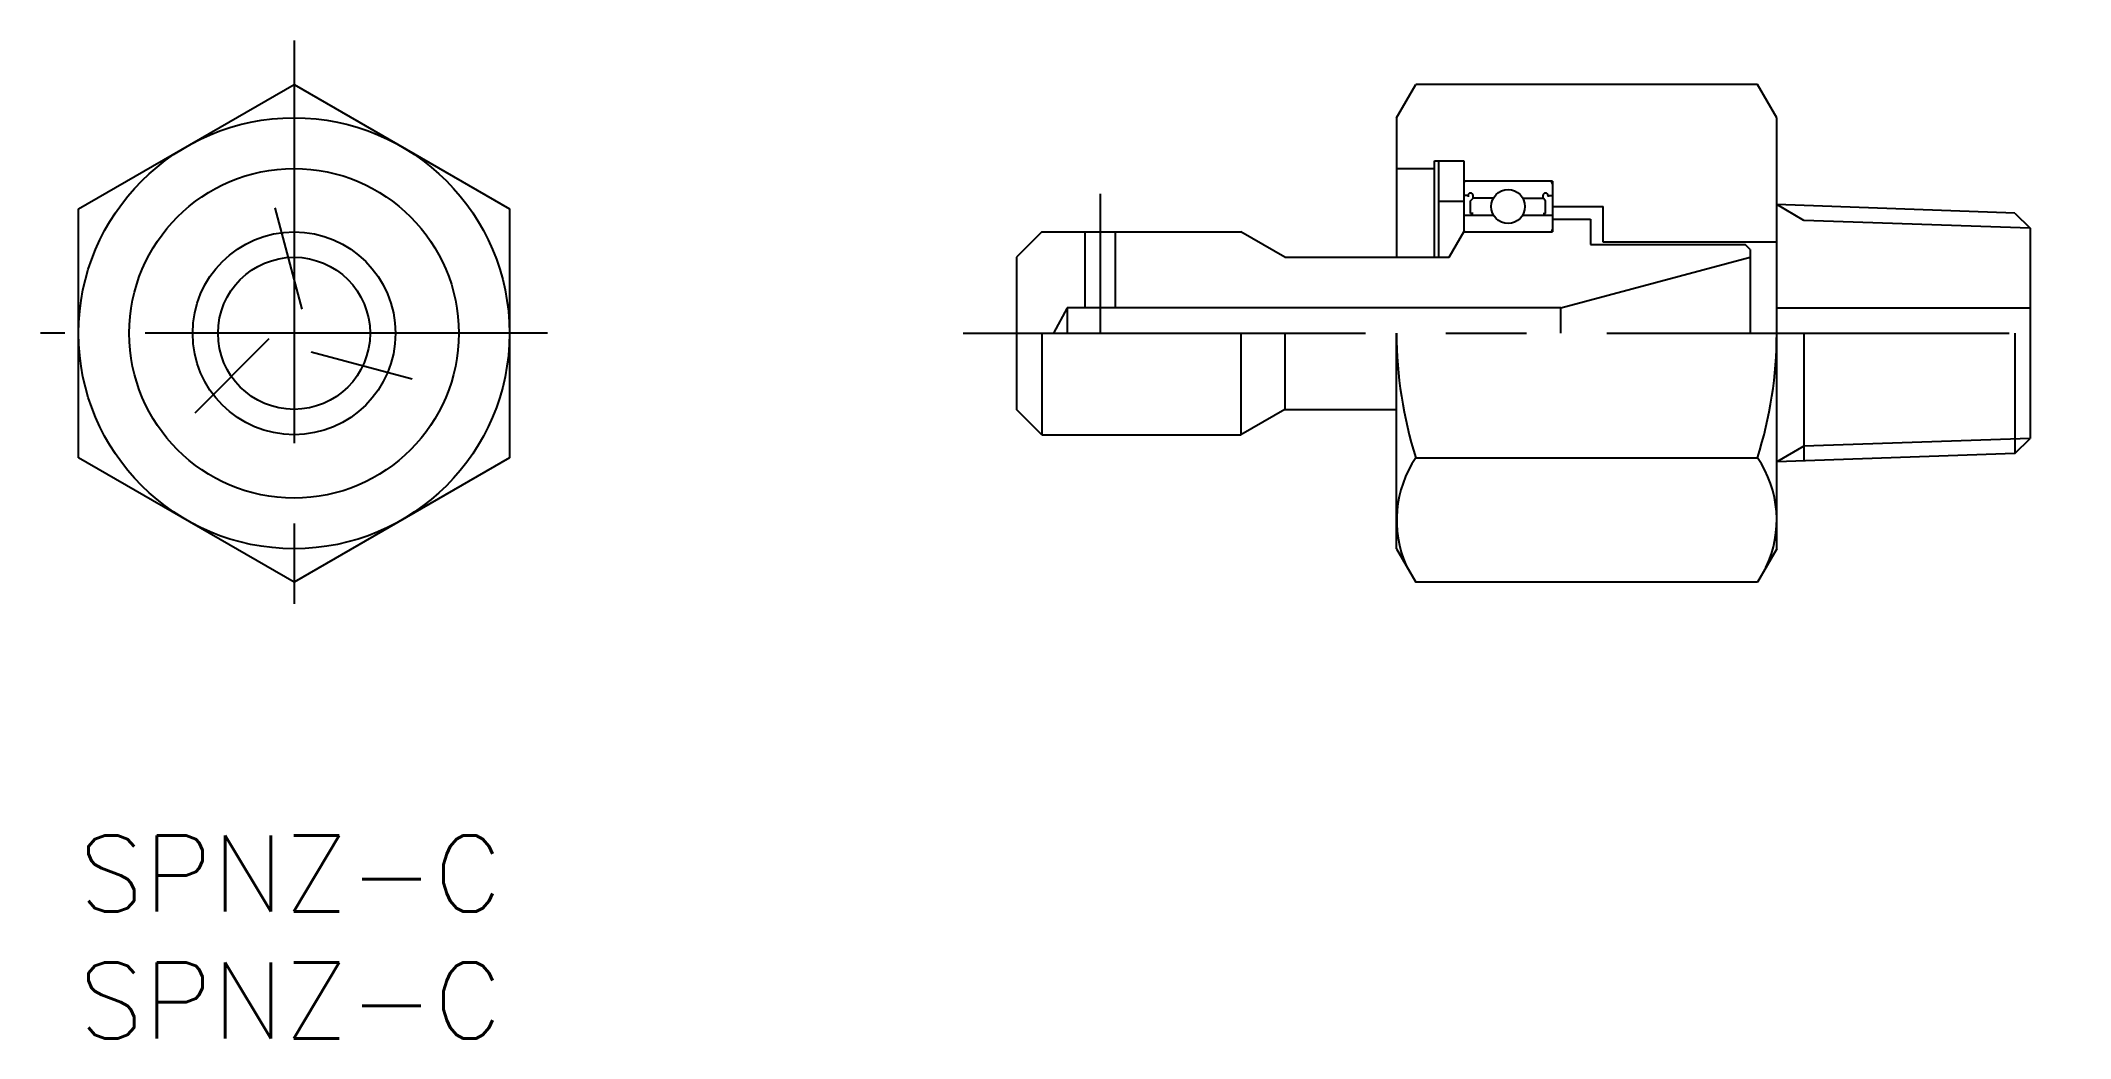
# Model space of a CAD drawing. Extents: x -1.5 to 78.6, y -8 to 31.4.
import ezdxf

# ---------------------------------------------------------------- set-up
doc = ezdxf.new("R2010")
doc.units = 0
doc.header["$LTSCALE"] = 0.5
doc.linetypes.add('CENTER', pattern=[50.8, 31.75, -6.35, 6.35, -6.35])
for name, color, linetype in [('MSM_CENTER', 1, 'CENTER'), ('MSM_CONTINUOUS', 7, 'CONTINUOUS'), ('MSM_NARROW', 5, 'CONTINUOUS'), ('MSM_PART_NUMBER', 7, 'CONTINUOUS')]:
    doc.layers.add(name, color=color, linetype=linetype)
doc.styles.get("Standard").update_dxf_attribs({"font": 'txt.shx', "height": 2, "bigfont": 'bigfont.shx'})

# ---------------------------------------------------------------- blocks, each defined once
blk = doc.blocks.new('*U2')
at = {"layer": 'MSM_PART_NUMBER'}
blk.add_text('SPNZ-C', height=3, dxfattribs=at).set_placement((0, -3))
blk = doc.blocks.new('*U3')
at = {"layer": 'MSM_PART_NUMBER'}
blk.add_text('SPNZ-C', height=3, dxfattribs=at).set_placement((0, -8))

msp = doc.modelspace()

# ---------------------------------------------------------------- linework, layer by layer
at = {"layer": 'MSM_CENTER'}
for p, q in [((8.5, 31.362), (8.5, 8.268)), ((40.3, 25.315), (40.3, 19.815)), ((7.738, 24.763), (8.809, 20.766)), ((18.5, 19.815), (-1.5, 19.815)), ((4.596, 16.681), (7.522, 19.607)), ((34.896, 19.815), (78.587, 19.815)), ((13.166, 18.001), (9.17, 19.072))]:
    msp.add_line(p, q, dxfattribs=at)
at = {"layer": 'MSM_CONTINUOUS'}
for p, q in [((0, 24.722), (8.5, 29.63)), ((8.5, 29.63), (17, 24.722)), ((52, 28.315), (52.759, 29.63)), ((66.241, 29.63), (52.759, 29.63)), ((67, 28.315), (66.241, 29.63)), ((52, 28.315), (52, 22.815)), ((67, 11.315), (67, 28.315)), ((53.5, 22.815), (53.5, 26.615)), ((53.5, 26.615), (54.65, 26.615)), ((53.65, 26.615), (53.65, 22.815)), ((54.65, 26.615), (54.65, 23.815)), ((52, 26.315), (53.5, 26.315)), ((58.15, 25.815), (54.65, 25.815)), ((58.15, 25.815), (58.15, 23.815)), ((54.65, 25.015), (53.65, 25.015)), ((54.819, 25.247), (54.65, 25.247)), ((54.819, 25.247), (54.819, 25.198)), ((54.921, 25.047), (55.022, 25.148)), ((54.921, 24.537), (54.921, 25.047)), ((55.022, 25.148), (55.022, 25.247)), ((55.823, 25.148), (55.022, 25.148)), ((56.977, 25.148), (57.778, 25.148)), ((57.778, 25.148), (57.778, 25.247)), ((57.879, 25.047), (57.778, 25.148)), ((57.879, 24.537), (57.879, 25.047)), ((57.981, 25.247), (58.15, 25.247)), ((57.981, 25.247), (57.981, 25.198)), ((76.398, 24.561), (67, 24.89)), ((0, 14.907), (0, 24.722)), ((17, 24.722), (17, 14.907)), ((54.65, 24.482), (55.823, 24.482)), ((55.022, 24.537), (54.921, 24.537)), ((56.977, 24.482), (58.15, 24.482)), ((57.778, 24.537), (57.879, 24.537)), ((58.15, 24.815), (60.15, 24.815)), ((58.15, 24.32), (59.65, 24.32)), ((59.65, 24.32), (59.65, 23.32)), ((60.15, 23.41), (60.15, 24.815)), ((76.398, 24.561), (77, 23.959)), ((38, 23.815), (37, 22.815)), ((38, 23.815), (45.855, 23.815)), ((39.7, 23.815), (39.7, 20.815)), ((40.9, 23.815), (40.9, 20.815)), ((47.587, 22.815), (45.855, 23.815)), ((54.073, 22.815), (54.65, 23.815)), ((54.65, 23.815), (58.15, 23.815)), ((59.65, 23.32), (65.75, 23.32)), ((67, 23.41), (60.15, 23.41)), ((65.95, 23.12), (65.75, 23.32)), ((77, 23.959), (77, 15.671)), ((37, 22.815), (37, 16.815)), ((47.587, 22.815), (54.073, 22.815)), ((58.486, 20.815), (65.95, 22.815)), ((65.95, 23.12), (65.95, 19.815)), ((39, 20.815), (38.468, 19.815)), ((58.486, 20.815), (39, 20.815)), ((39, 20.815), (39, 19.815)), ((58.486, 19.815), (58.486, 20.815)), ((67, 20.815), (77, 20.815)), ((38, 19.815), (38, 15.815)), ((45.855, 19.815), (45.855, 15.815)), ((47.587, 19.815), (47.587, 16.815)), ((52, 11.315), (52, 19.815)), ((68.071, 19.815), (68.071, 14.778)), ((76.398, 19.815), (76.398, 15.069)), ((38, 15.815), (37, 16.815)), ((47.587, 16.815), (45.855, 15.815)), ((47.587, 16.815), (52, 16.815)), ((38, 15.815), (45.855, 15.815)), ((76.398, 15.069), (77, 15.671)), ((8.5, 10), (0, 14.907)), ((17, 14.907), (8.5, 10)), ((52.759, 14.907), (66.241, 14.907)), ((76.398, 15.069), (67, 14.74)), ((52, 11.315), (52.759, 10)), ((67, 11.315), (66.241, 10)), ((66.241, 10), (52.759, 10))]:
    msp.add_line(p, q, dxfattribs=at)
for centre, radius in [((8.5, 19.815), 8.5), ((8.5, 19.815), 6.5), ((56.4, 24.815), 0.667), ((8.5, 19.815), 4), ((8.5, 19.815), 3)]:
    msp.add_circle(centre, radius, dxfattribs=at)
for centre, radius, start, end in [((54.75, 25.715), 0.1, 90, 180), ((58.05, 25.715), 0.1, 0, 90), ((54.921, 25.247), 0.102, 0, 180), ((57.879, 25.247), 0.102, 0, 180), ((54.75, 23.915), 0.1, 180, 270), ((58.05, 23.915), 0.1, 270, 0), ((68.241, 19.815), 16.241, 180, 197.58796), ((50.759, 19.815), 16.241, 342.41204, 0), ((56.405, 12.44), 4.402, 145.90724, 203.88486), ((62.655, 12.454), 4.345, 334.38437, 34.38438)]:
    msp.add_arc(centre, radius, start, end, dxfattribs=at)
at = {"layer": 'MSM_NARROW'}
for p, q in [((68.071, 24.271), (67, 24.89)), ((77, 23.959), (68.071, 24.271)), ((68.071, 15.359), (67, 14.74)), ((77, 15.671), (68.071, 15.359))]:
    msp.add_line(p, q, dxfattribs=at)

# ---------------------------------------------------------------- block references
at = {"layer": 'MSM_CONTINUOUS'}
for name in ['*U2', '*U3']:
    msp.add_blockref(name, (0, 0), dxfattribs=at)

doc.saveas('drawing.dxf')
